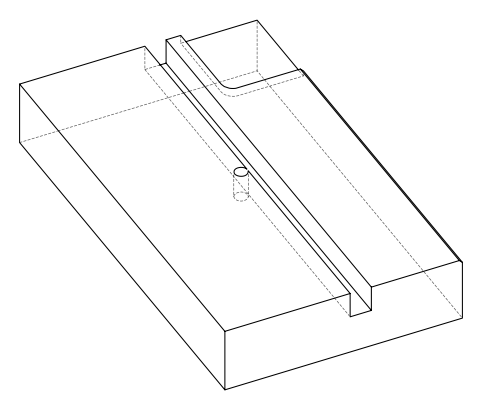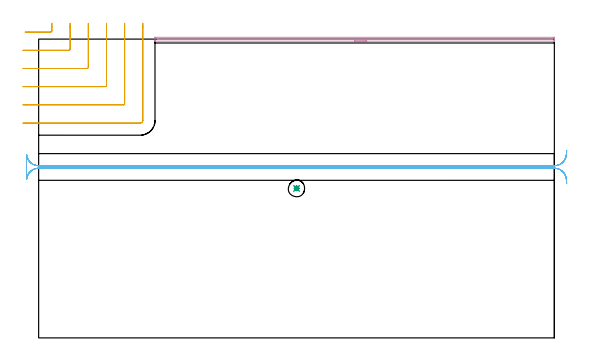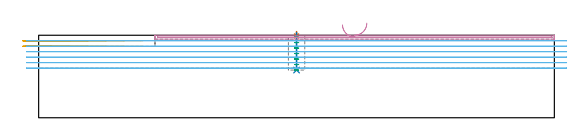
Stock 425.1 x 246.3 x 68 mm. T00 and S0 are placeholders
(PLAN: 6 operations, 4 tool changes, 20.2 min)
(1 SPOT_DRILL | STEP1POCKET | NXT0321_9005460120000 | 0.03 min | 2 mm3)
(2 DRILL_BLIND_HOLE_INTO_CENTER | STEP1POCKET | NXT0301_128 | 0.12 min | 3111 mm3)
(3 MILL_ROUGH_BLIND_HOLE_CONTOUR | STEP1POCKET | NXT0201_013 | Spiral | 0.5 min | 1053 mm3)
(4 AREA_MILL | FG_CHAMFER_SURFACE | UGT0205_001 | 5.41 min | 1700 mm3)
(5 MILL_CORNER_NOTCH_RECTANGULAR | CORNER_NOTCH_RECTANGULAR | UGT0201_136 | Follow Part, ap 5, ae 75% | 2.8 min | 68828 mm3)
(6 MILL_RECTANGULAR_SLOT | SLOT_RECTANGULAR | UGT0201_136 | Follow Part, ap 5, ae 75% | 11.34 min | 253476 mm3)
(TOOL NXT0321_9005460120000 | NC Spot Drill, 142deg, 12mm, Carbide, Uncoated | D12 PA142 FL30 Z2)
(TOOL NXT0301_128 | Carbide Drill 12mm [861.1-1200-036A1-GP GC34] | D12 PA150 FL37.4 Z2)
(TOOL NXT0201_013 | ENDMILL 10mm | D10 FL30 Z4)
(TOOL UGT0205_001 | Chamfer Mill 20 x 3 x 45 deg. | D20 FL50 Z2)
(TOOL UGT0201_136 | Carbide End Mill 20.0 | D20 FL30 Z4)
(OP 1 SPOT_DRILL)
G17 G21 G94 G90
T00 M6
G54
G17 G0 G90 X212.6 Y123.2 S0 M3
G43 Z78. H0
G94 G81 G98 Z67.415 F250. R71.
G80
M5
M2
(OP 2 DRILL_BLIND_HOLE_INTO_CENTER)
G17 G21 G94 G90
T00 M6
G54
G17 G0 G90 X212.6 Y123.2 S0 M3
G43 Z78. H1
G94 G81 G98 Z39.3 F250. R70.
G80
M5
M2
(OP 3 MILL_ROUGH_BLIND_HOLE_CONTOUR)
G17 G21 G94 G90
T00 M6
G54
G17 G0 G90 X212.6 Y123.2 S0 M3
G43 Z78. H0
Z66.471
G94 G3 X213.176 Y124.424 R0.748 F250.
X211.453 Y124.587 R1.224
X211.213 Y122.053 R1.8
X211.453 Y124.587 R-1.8
X211.333 Y123.32 R0.9
X212.6 Y123.2 R0.9
G0 Z61.943
G3 X213.176 Y124.424 R0.748
X211.453 Y124.587 R1.224
X211.213 Y122.053 R1.8
X211.453 Y124.587 R-1.8
X211.333 Y123.32 R0.9
X212.6 Y123.2 R0.9
G0 Z57.414
G3 X213.176 Y124.424 R0.748
X211.453 Y124.587 R1.224
X211.213 Y122.053 R1.8
X211.453 Y124.587 R-1.8
X211.333 Y123.32 R0.9
X212.6 Y123.2 R0.9
G0 Z52.886
G3 X213.176 Y124.424 R0.748
X211.453 Y124.587 R1.224
X211.213 Y122.053 R1.8
X211.453 Y124.587 R-1.8
X211.333 Y123.32 R0.9
X212.6 Y123.2 R0.9
G0 Z48.357
G3 X213.176 Y124.424 R0.748
X211.453 Y124.587 R1.224
X211.213 Y122.053 R1.8
X211.453 Y124.587 R-1.8
X211.333 Y123.32 R0.9
X212.6 Y123.2 R0.9
G0 Z43.829
G3 X213.176 Y124.424 R0.748
X211.453 Y124.587 R1.224
X211.213 Y122.053 R1.8
X211.453 Y124.587 R-1.8
X211.333 Y123.32 R0.9
X212.6 Y123.2 R0.9
G0 Z39.3
G3 X213.176 Y124.424 R0.748
X211.453 Y124.587 R1.224
X211.213 Y122.053 R1.8
X211.453 Y124.587 R-1.8
X211.333 Y123.32 R0.9
X212.6 Y123.2 R0.9
G0 Z78.
M5
M2
(OP 4 AREA_MILL)
G17 G21 G94 G90
T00 M6
G54
G17 G0 G90 X270.5 Y244.6 S1061 M3
G43 Z78. H0
G94 G1 X270.462 Z77.128 F250.
X270.348 Z76.263
X270.159 Z75.412
X269.897 Z74.58
X269.563 Z73.774
X269.16 Z73.
X268.692 Z72.264
X268.16 Z71.572
X267.571 Z70.929
X266.928 Z70.339
X266.236 Z69.808
X265.5 Z69.34
X264.726 Z68.937
X263.92 Z68.603
X263.088 Z68.341
X262.236 Z68.152
X261.372 Z68.038
X260.5 Z68.
X96.075
X95.91 Y244.603 Z67.988
X95.902 Y244.714 Z67.878
X95.9 Y244.831 Z67.769
Y245.083 Z67.516
Y245.765 Z66.83
Y246.976 Z65.621
X95.904 Y247.505 Z65.089
X95.91 Y247.793 Z64.802
X96.222 Y247.798 Z64.8
X96.522 Y247.8
X424.478
X424.778 Y247.798
X425.09 Y247.793 Z64.802
X425.1 Y247.505 Z65.089
Y246.976 Z65.621
Y246.635 Z65.961
Y246.105 Z66.49
Y245.765 Z66.83
Y245.083 Z67.516
Y244.831 Z67.769
X425.098 Y244.714 Z67.878
X425.09 Y244.603 Z67.988
X424.925 Y244.6 Z68.
X260.5
Y246.014 Z66.586
X98.309 Y246.015 Z66.585
X98.051 Y246.016 Z66.584
X97.951 Y246.02 Z66.58
X97.91 Y246.022 Z66.578
X97.908 Y246.045 Z66.555
X97.907 Y246.157 Z66.443
X97.924 Y246.379 Z66.221
X98.157 Y246.383 Z66.217
X98.309 Y246.385 Z66.215
X98.565 Y246.386 Z66.214
X98.946
X422.691 Y246.385 Z66.215
X422.949 Y246.384 Z66.216
X423.049 Y246.38 Z66.22
X423.09 Y246.378 Z66.222
X423.092 Y246.355 Z66.245
X423.098 Y246.238 Z66.362
X423.097 Y246.092 Z66.508
X423.093 Y246.042 Z66.558
X423.091 Y246.026 Z66.574
X423.071 Y246.021 Z66.579
X422.691 Y246.017 Z66.583
X422.434 Y246.015 Z66.585
X260.5 Y246.014 Z66.586
X259.628 Z66.624
X258.764 Z66.738
X257.912 Z66.926
X257.08 Z67.189
X256.274 Z67.523
X255.5 Z67.925
X254.764 Z68.394
X254.072 Z68.925
X253.429 Z69.515
X252.84 Z70.158
X252.308 Z70.85
X251.84 Z71.586
X251.437 Z72.36
X251.103 Z73.165
X250.841 Z73.997
X250.652 Z74.849
X250.538 Z75.714
X250.5 Z76.586
G0 Z78.
M5
M2
(OP 5 MILL_CORNER_NOTCH_RECTANGULAR)
G17 G21 G94 G90
T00 M6
G54
G17 G0 G90 X-11.146 Y252.1 S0 M3
G43 Z78. H0
Z63.45
G94 G1 X-8.146 F250.
X9.906 F500.
G3 X10.9 Y253.094 R1.
G1 Y256.3
Y259.3 F250.
G0 Z78.
X-13. Y237.1
Z63.45
G1 X-10.
X24.906 F500.
G3 X25.9 Y238.094 R1.
G1 Y256.3
Y259.3 F250.
G0 Z78.
X-13. Y222.1
Z63.45
G1 X-10.
X39.905 F500.
G3 X40.9 Y223.095 R1.
G1 Y256.3
Y259.3 F250.
G0 Z78.
X-13. Y207.1
Z63.45
G1 X-10.
X54.905 F500.
G3 X55.9 Y208.095 R1.
G1 Y256.3
Y259.3 F250.
G0 Z78.
X-13. Y192.1
Z63.45
G1 X-10.
X69.905 F500.
G3 X70.9 Y193.095 R1.
G1 Y256.3
Y259.3 F250.
G0 Z78.
X-13. Y177.1
Z63.45
G1 X-10.
X83.8 F500.
G3 X85.9 Y179.2 R2.1
G1 Y256.3
Y259.3 F250.
G0 Z78.
X-11.146 Y252.1
Z58.9
G1 X-8.146
X9.906 F500.
G3 X10.9 Y253.094 R1.
G1 Y256.3
Y259.3 F250.
G0 Z78.
X-13. Y237.1
Z58.9
G1 X-10.
X24.906 F500.
G3 X25.9 Y238.094 R1.
G1 Y256.3
Y259.3 F250.
G0 Z78.
X-13. Y222.1
Z58.9
G1 X-10.
X39.905 F500.
G3 X40.9 Y223.095 R1.
G1 Y256.3
Y259.3 F250.
G0 Z78.
X-13. Y207.1
Z58.9
G1 X-10.
X54.905 F500.
G3 X55.9 Y208.095 R1.
G1 Y256.3
Y259.3 F250.
G0 Z78.
X-13. Y192.1
Z58.9
G1 X-10.
X69.905 F500.
G3 X70.9 Y193.095 R1.
G1 Y256.3
Y259.3 F250.
G0 Z78.
X-13. Y177.1
Z58.9
G1 X-10.
X83.8 F500.
G3 X85.9 Y179.2 R2.1
G1 Y256.3
Y259.3 F250.
G0 Z78.
M5
M2
(OP 6 MILL_RECTANGULAR_SLOT)
G17 G21 G94 G90
T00 M6
G54
G17 G0 G90 X435.224 Y154.45 S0 M3
G43 Z78. H0
Z63.483
G94 G1 X435.09 Y151.453 F250.
G2 X425.1 Y141.9 R10. F500.
G1 X0.
G2 X-9.97 Y151.126 R10.
G1 X-10.
Y130.674
X-9.97
G2 X0. Y139.9 R10.
G1 X211.438
G2 X212.6 Y139.832 R10.
X213.762 Y139.9 R10.
G1 X425.1
G2 X435.09 Y130.347 R10.
G1 X435.224 Y127.35 F250.
G0 Y154.45 Z58.967
G1 X435.09 Y151.453
G2 X425.1 Y141.9 R10. F500.
G1 X0.
G2 X-9.97 Y151.126 R10.
G1 X-10.
Y130.674
X-9.97
G2 X0. Y139.9 R10.
G1 X211.438
G2 X212.6 Y139.832 R10.
X213.762 Y139.9 R10.
G1 X425.1
G2 X435.09 Y130.347 R10.
G1 X435.224 Y127.35 F250.
G0 Y154.45 Z54.45
G1 X435.09 Y151.453
G2 X425.1 Y141.9 R10. F500.
G1 X0.
G2 X-9.97 Y151.126 R10.
G1 X-10.
Y130.674
X-9.97
G2 X0. Y139.9 R10.
G1 X211.438
G2 X212.6 Y139.832 R10.
X213.762 Y139.9 R10.
G1 X425.1
G2 X435.09 Y130.347 R10.
G1 X435.224 Y127.35 F250.
G0 Y154.45 Z49.933
G1 X435.09 Y151.453
G2 X425.1 Y141.9 R10. F500.
G1 X0.
G2 X-9.97 Y151.126 R10.
G1 X-10.
Y130.674
X-9.97
G2 X0. Y139.9 R10.
G1 X211.438
G2 X212.6 Y139.832 R10.
X213.762 Y139.9 R10.
G1 X425.1
G2 X435.09 Y130.347 R10.
G1 X435.224 Y127.35 F250.
G0 Y154.45 Z45.417
G1 X435.09 Y151.453
G2 X425.1 Y141.9 R10. F500.
G1 X0.
G2 X-9.97 Y151.126 R10.
G1 X-10.
Y130.674
X-9.97
G2 X0. Y139.9 R10.
G1 X211.438
G2 X212.6 Y139.832 R10.
X213.762 Y139.9 R10.
G1 X425.1
G2 X435.09 Y130.347 R10.
G1 X435.224 Y127.35 F250.
G0 Y154.45 Z40.9
G1 X435.09 Y151.453
G2 X425.1 Y141.9 R10. F500.
G1 X0.
G2 X-9.97 Y151.126 R10.
G1 X-10.
Y130.674
X-9.97
G2 X0. Y139.9 R10.
G1 X211.438
G2 X212.6 Y139.832 R10.
X213.762 Y139.9 R10.
G1 X425.1
G2 X435.09 Y130.347 R10.
G1 X435.224 Y127.35 F250.
G0 Z78.
M5
M2
